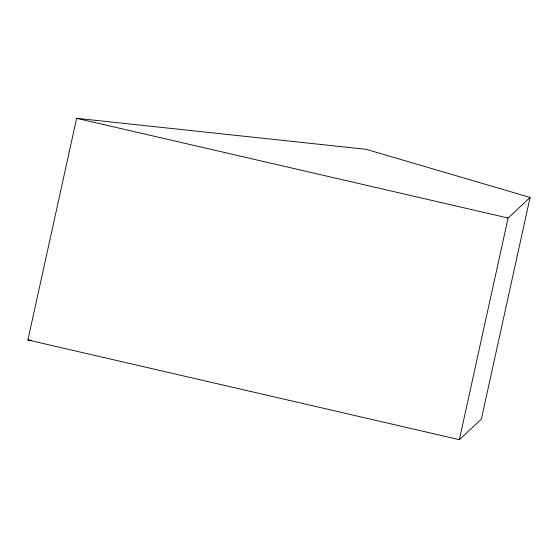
<?xml version="1.0" encoding="UTF-8"?>
<svg xmlns="http://www.w3.org/2000/svg" width="558" height="558" viewBox="0 0 558 558"><rect width="100%" height="100%" fill="white"/><g stroke="black" fill="none" stroke-linecap="round" stroke-linejoin="round"><path stroke-width="0.84" d="M27.9 339.975L76.634 118.317L366.327 149.335L530.1 197.448L481.366 419.107L459.353 439.683L27.9 339.975L31.36 340.345M459.353 439.683L508.087 218.025L530.1 197.448M76.634 118.317L508.087 218.025"/></g></svg>
